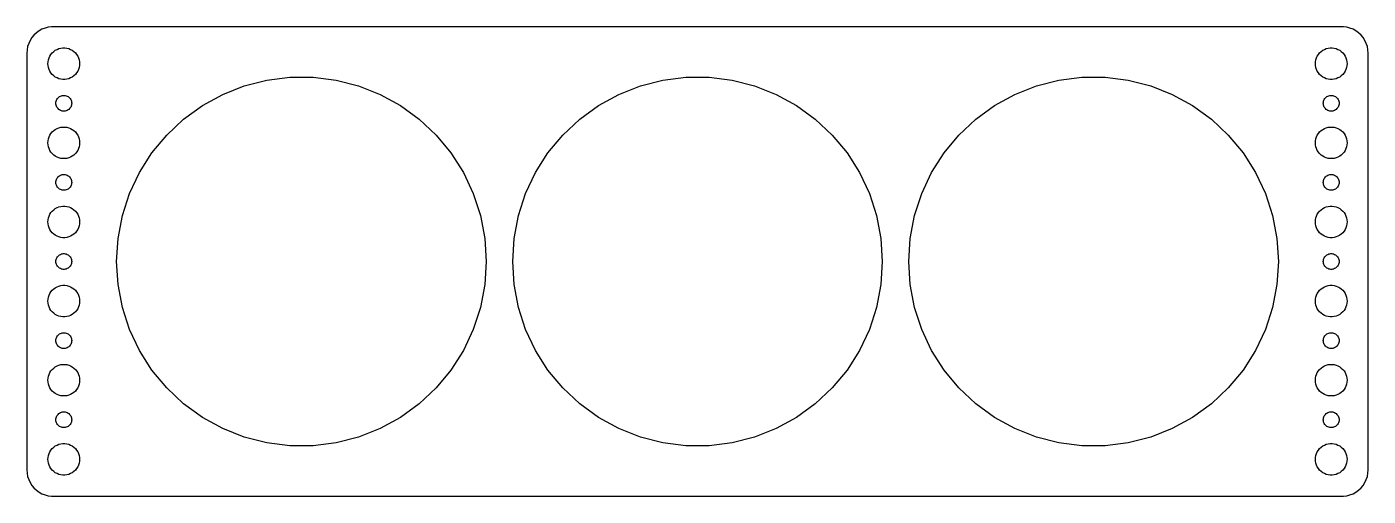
# Model space of a CAD drawing. Header units: metres. Extents: x -127 to 127, y 55 to 143.
import ezdxf

# ---------------------------------------------------------------- set-up
doc = ezdxf.new("R2010")
doc.units = ezdxf.units.M

msp = doc.modelspace()

# ---------------------------------------------------------------- linework, layer by layer
for p, q in [((-125.187, 142.353), (-125.645, 141.923)), ((-124.679, 142.722), (-125.187, 142.353)), ((-124.129, 143.024), (-124.679, 142.722)), ((-123.545, 143.255), (-124.129, 143.024)), ((-122.937, 143.411), (-123.545, 143.255)), ((-122.314, 143.49), (-122.937, 143.411)), ((122.314, 143.49), (-122.314, 143.49)), ((122.937, 143.411), (122.314, 143.49)), ((123.545, 143.255), (122.937, 143.411)), ((124.129, 143.024), (123.545, 143.255)), ((124.679, 142.722), (124.129, 143.024)), ((125.187, 142.353), (124.679, 142.722)), ((125.645, 141.923), (125.187, 142.353)), ((-126.843, 139.743), (-126.961, 139.127)), ((-126.649, 140.341), (-126.843, 139.743)), ((-126.382, 140.909), (-126.649, 140.341)), ((-126.045, 141.439), (-126.382, 140.909)), ((-125.645, 141.923), (-126.045, 141.439)), ((126.045, 141.439), (125.645, 141.923)), ((126.382, 140.909), (126.045, 141.439)), ((126.649, 140.341), (126.382, 140.909)), ((126.843, 139.743), (126.649, 140.341)), ((126.961, 139.127), (126.843, 139.743)), ((-126.961, 139.127), (-127, 138.5)), ((-127, 138.5), (-127, 59.5)), ((-122.976, 136.876), (-122.906, 137.246)), ((-122.906, 137.246), (-122.789, 137.604)), ((-122.789, 137.604), (-122.629, 137.945)), ((-122.629, 137.945), (-122.427, 138.263)), ((-122.427, 138.263), (-122.187, 138.554)), ((-122.187, 138.554), (-121.912, 138.812)), ((-121.912, 138.812), (-121.607, 139.033)), ((-121.607, 139.033), (-121.277, 139.214)), ((-121.277, 139.214), (-120.927, 139.353)), ((-120.927, 139.353), (-120.562, 139.447)), ((-120.562, 139.447), (-120.188, 139.494)), ((-120.188, 139.494), (-119.812, 139.494)), ((-119.812, 139.494), (-119.438, 139.447)), ((-119.438, 139.447), (-119.073, 139.353)), ((-119.073, 139.353), (-118.723, 139.214)), ((-118.723, 139.214), (-118.393, 139.033)), ((-118.393, 139.033), (-118.088, 138.812)), ((-118.088, 138.812), (-117.813, 138.554)), ((-117.813, 138.554), (-117.573, 138.263)), ((-117.573, 138.263), (-117.371, 137.945)), ((-117.371, 137.945), (-117.211, 137.604)), ((-117.211, 137.604), (-117.094, 137.246)), ((-117.094, 137.246), (-117.024, 136.876)), ((117.024, 136.876), (117.094, 137.246)), ((117.094, 137.246), (117.211, 137.604)), ((117.211, 137.604), (117.371, 137.945)), ((117.371, 137.945), (117.573, 138.263)), ((117.573, 138.263), (117.813, 138.554)), ((117.813, 138.554), (118.088, 138.812)), ((118.088, 138.812), (118.393, 139.033)), ((118.393, 139.033), (118.723, 139.214)), ((118.723, 139.214), (119.073, 139.353)), ((119.073, 139.353), (119.438, 139.447)), ((119.438, 139.447), (119.812, 139.494)), ((119.812, 139.494), (120.188, 139.494)), ((120.188, 139.494), (120.562, 139.447)), ((120.562, 139.447), (120.927, 139.353)), ((120.927, 139.353), (121.277, 139.214)), ((121.277, 139.214), (121.607, 139.033)), ((121.607, 139.033), (121.912, 138.812)), ((121.912, 138.812), (122.187, 138.554)), ((122.187, 138.554), (122.427, 138.263)), ((122.427, 138.263), (122.629, 137.945)), ((122.629, 137.945), (122.789, 137.604)), ((122.789, 137.604), (122.906, 137.246)), ((122.906, 137.246), (122.976, 136.876)), ((127, 138.5), (126.961, 139.127)), ((127, 59.5), (127, 138.5)), ((-123, 136.5), (-122.976, 136.876)), ((-122.976, 136.124), (-123, 136.5)), ((-122.906, 135.754), (-122.976, 136.124)), ((-122.789, 135.396), (-122.906, 135.754)), ((-122.629, 135.055), (-122.789, 135.396)), ((-122.427, 134.737), (-122.629, 135.055)), ((-122.187, 134.446), (-122.427, 134.737)), ((-117.573, 134.737), (-117.813, 134.446)), ((-117.371, 135.055), (-117.573, 134.737)), ((-117.211, 135.396), (-117.371, 135.055)), ((-117.094, 135.754), (-117.211, 135.396)), ((-117.024, 136.124), (-117.094, 135.754)), ((-117.024, 136.876), (-117, 136.5)), ((-117, 136.5), (-117.024, 136.124)), ((117, 136.5), (117.024, 136.876)), ((117.024, 136.124), (117, 136.5)), ((117.094, 135.754), (117.024, 136.124)), ((117.211, 135.396), (117.094, 135.754)), ((117.371, 135.055), (117.211, 135.396)), ((117.573, 134.737), (117.371, 135.055)), ((117.813, 134.446), (117.573, 134.737)), ((122.427, 134.737), (122.187, 134.446)), ((122.629, 135.055), (122.427, 134.737)), ((122.789, 135.396), (122.629, 135.055)), ((122.906, 135.754), (122.789, 135.396)), ((122.976, 136.124), (122.906, 135.754)), ((122.976, 136.876), (123, 136.5)), ((123, 136.5), (122.976, 136.124)), ((-121.912, 134.188), (-122.187, 134.446)), ((-121.607, 133.967), (-121.912, 134.188)), ((-121.277, 133.786), (-121.607, 133.967)), ((-120.927, 133.647), (-121.277, 133.786)), ((-120.562, 133.553), (-120.927, 133.647)), ((-120.188, 133.506), (-120.562, 133.553)), ((-119.812, 133.506), (-120.188, 133.506)), ((-119.438, 133.553), (-119.812, 133.506)), ((-119.073, 133.647), (-119.438, 133.553)), ((-118.723, 133.786), (-119.073, 133.647)), ((-118.393, 133.967), (-118.723, 133.786)), ((-118.088, 134.188), (-118.393, 133.967)), ((-117.813, 134.446), (-118.088, 134.188)), ((-89.9023, 130.669), (-85.8156, 132.287)), ((-85.8156, 132.287), (-81.5583, 133.38)), ((-81.5583, 133.38), (-77.1977, 133.931)), ((-77.1977, 133.931), (-72.8023, 133.931)), ((-72.8023, 133.931), (-68.4417, 133.38)), ((-68.4417, 133.38), (-64.1844, 132.287)), ((-64.1844, 132.287), (-60.0977, 130.669)), ((-14.9023, 130.669), (-10.8156, 132.287)), ((-10.8156, 132.287), (-6.5583, 133.38)), ((-6.5583, 133.38), (-2.1977, 133.931)), ((-2.1977, 133.931), (2.1977, 133.931)), ((2.1977, 133.931), (6.5583, 133.38)), ((6.5583, 133.38), (10.8156, 132.287)), ((10.8156, 132.287), (14.9023, 130.669)), ((60.0977, 130.669), (64.1844, 132.287)), ((64.1844, 132.287), (68.4417, 133.38)), ((68.4417, 133.38), (72.8023, 133.931)), ((72.8023, 133.931), (77.1977, 133.931)), ((77.1977, 133.931), (81.5583, 133.38)), ((81.5583, 133.38), (85.8156, 132.287)), ((85.8156, 132.287), (89.9023, 130.669)), ((118.088, 134.188), (117.813, 134.446)), ((118.393, 133.967), (118.088, 134.188)), ((118.723, 133.786), (118.393, 133.967)), ((119.073, 133.647), (118.723, 133.786)), ((119.438, 133.553), (119.073, 133.647)), ((119.812, 133.506), (119.438, 133.553)), ((120.188, 133.506), (119.812, 133.506)), ((120.562, 133.553), (120.188, 133.506)), ((120.927, 133.647), (120.562, 133.553)), ((121.277, 133.786), (120.927, 133.647)), ((121.607, 133.967), (121.277, 133.786)), ((121.912, 134.188), (121.607, 133.967)), ((122.187, 134.446), (121.912, 134.188)), ((-121.453, 129.373), (-121.395, 129.552)), ((-121.395, 129.552), (-121.314, 129.723)), ((-121.314, 129.723), (-121.214, 129.882)), ((-121.214, 129.882), (-121.093, 130.027)), ((-121.093, 130.027), (-120.956, 130.156)), ((-120.956, 130.156), (-120.804, 130.266)), ((-120.804, 130.266), (-120.639, 130.357)), ((-120.639, 130.357), (-120.464, 130.427)), ((-120.464, 130.427), (-120.281, 130.473)), ((-120.281, 130.473), (-120.094, 130.497)), ((-120.094, 130.497), (-119.906, 130.497)), ((-119.906, 130.497), (-119.719, 130.473)), ((-119.719, 130.473), (-119.536, 130.427)), ((-119.536, 130.427), (-119.361, 130.357)), ((-119.361, 130.357), (-119.196, 130.266)), ((-119.196, 130.266), (-119.044, 130.156)), ((-119.044, 130.156), (-118.907, 130.027)), ((-118.907, 130.027), (-118.786, 129.882)), ((-118.786, 129.882), (-118.686, 129.723)), ((-118.686, 129.723), (-118.605, 129.552)), ((-118.605, 129.552), (-118.547, 129.373)), ((-93.7539, 128.551), (-89.9023, 130.669)), ((-60.0977, 130.669), (-56.2461, 128.551)), ((-18.7539, 128.551), (-14.9023, 130.669)), ((14.9023, 130.669), (18.7539, 128.551)), ((56.2461, 128.551), (60.0977, 130.669)), ((89.9023, 130.669), (93.7539, 128.551)), ((118.547, 129.373), (118.605, 129.552)), ((118.605, 129.552), (118.686, 129.723)), ((118.686, 129.723), (118.786, 129.882)), ((118.786, 129.882), (118.907, 130.027)), ((118.907, 130.027), (119.044, 130.156)), ((119.044, 130.156), (119.196, 130.266)), ((119.196, 130.266), (119.361, 130.357)), ((119.361, 130.357), (119.536, 130.427)), ((119.536, 130.427), (119.719, 130.473)), ((119.719, 130.473), (119.906, 130.497)), ((119.906, 130.497), (120.094, 130.497)), ((120.094, 130.497), (120.281, 130.473)), ((120.281, 130.473), (120.464, 130.427)), ((120.464, 130.427), (120.639, 130.357)), ((120.639, 130.357), (120.804, 130.266)), ((120.804, 130.266), (120.956, 130.156)), ((120.956, 130.156), (121.093, 130.027)), ((121.093, 130.027), (121.214, 129.882)), ((121.214, 129.882), (121.314, 129.723)), ((121.314, 129.723), (121.395, 129.552)), ((121.395, 129.552), (121.453, 129.373)), ((-121.5, 129), (-121.488, 129.188)), ((-121.488, 128.812), (-121.5, 129)), ((-121.488, 129.188), (-121.453, 129.373)), ((-121.453, 128.627), (-121.488, 128.812)), ((-121.395, 128.448), (-121.453, 128.627)), ((-121.314, 128.277), (-121.395, 128.448)), ((-121.214, 128.118), (-121.314, 128.277)), ((-121.093, 127.973), (-121.214, 128.118)), ((-120.956, 127.844), (-121.093, 127.973)), ((-120.804, 127.734), (-120.956, 127.844)), ((-120.639, 127.643), (-120.804, 127.734)), ((-120.464, 127.573), (-120.639, 127.643)), ((-120.281, 127.527), (-120.464, 127.573)), ((-120.094, 127.503), (-120.281, 127.527)), ((-119.906, 127.503), (-120.094, 127.503)), ((-119.719, 127.527), (-119.906, 127.503)), ((-119.536, 127.573), (-119.719, 127.527)), ((-119.361, 127.643), (-119.536, 127.573)), ((-119.196, 127.734), (-119.361, 127.643)), ((-119.044, 127.844), (-119.196, 127.734)), ((-118.907, 127.973), (-119.044, 127.844)), ((-118.786, 128.118), (-118.907, 127.973)), ((-118.686, 128.277), (-118.786, 128.118)), ((-118.605, 128.448), (-118.686, 128.277)), ((-118.547, 128.627), (-118.605, 128.448)), ((-118.547, 129.373), (-118.512, 129.188)), ((-118.512, 128.812), (-118.547, 128.627)), ((-118.512, 129.188), (-118.5, 129)), ((-118.5, 129), (-118.512, 128.812)), ((-97.3098, 125.968), (-93.7539, 128.551)), ((-56.2461, 128.551), (-52.6902, 125.968)), ((-22.3098, 125.968), (-18.7539, 128.551)), ((18.7539, 128.551), (22.3098, 125.968)), ((52.6902, 125.968), (56.2461, 128.551)), ((93.7539, 128.551), (97.3098, 125.968)), ((118.5, 129), (118.512, 129.188)), ((118.512, 128.812), (118.5, 129)), ((118.512, 129.188), (118.547, 129.373)), ((118.547, 128.627), (118.512, 128.812)), ((118.605, 128.448), (118.547, 128.627)), ((118.686, 128.277), (118.605, 128.448)), ((118.786, 128.118), (118.686, 128.277)), ((118.907, 127.973), (118.786, 128.118)), ((119.044, 127.844), (118.907, 127.973)), ((119.196, 127.734), (119.044, 127.844)), ((119.361, 127.643), (119.196, 127.734)), ((119.536, 127.573), (119.361, 127.643)), ((119.719, 127.527), (119.536, 127.573)), ((119.906, 127.503), (119.719, 127.527)), ((120.094, 127.503), (119.906, 127.503)), ((120.281, 127.527), (120.094, 127.503)), ((120.464, 127.573), (120.281, 127.527)), ((120.639, 127.643), (120.464, 127.573)), ((120.804, 127.734), (120.639, 127.643)), ((120.956, 127.844), (120.804, 127.734)), ((121.093, 127.973), (120.956, 127.844)), ((121.214, 128.118), (121.093, 127.973)), ((121.314, 128.277), (121.214, 128.118)), ((121.395, 128.448), (121.314, 128.277)), ((121.453, 128.627), (121.395, 128.448)), ((121.453, 129.373), (121.488, 129.188)), ((121.488, 128.812), (121.453, 128.627)), ((121.488, 129.188), (121.5, 129)), ((121.5, 129), (121.488, 128.812)), ((-120.562, 124.447), (-120.188, 124.494)), ((-120.188, 124.494), (-119.812, 124.494)), ((-119.812, 124.494), (-119.438, 124.447)), ((-100.514, 122.959), (-97.3098, 125.968)), ((-52.6902, 125.968), (-49.4861, 122.959)), ((-25.5139, 122.959), (-22.3098, 125.968)), ((22.3098, 125.968), (25.5139, 122.959)), ((49.4861, 122.959), (52.6902, 125.968)), ((97.3098, 125.968), (100.514, 122.959)), ((119.438, 124.447), (119.812, 124.494)), ((119.812, 124.494), (120.188, 124.494)), ((120.188, 124.494), (120.562, 124.447)), ((-122.976, 121.876), (-122.906, 122.246)), ((-122.906, 122.246), (-122.789, 122.604)), ((-122.789, 122.604), (-122.629, 122.945)), ((-122.629, 122.945), (-122.427, 123.263)), ((-122.427, 123.263), (-122.187, 123.554)), ((-122.187, 123.554), (-121.912, 123.812)), ((-121.912, 123.812), (-121.607, 124.033)), ((-121.607, 124.033), (-121.277, 124.214)), ((-121.277, 124.214), (-120.927, 124.353)), ((-120.927, 124.353), (-120.562, 124.447)), ((-119.438, 124.447), (-119.073, 124.353)), ((-119.073, 124.353), (-118.723, 124.214)), ((-118.723, 124.214), (-118.393, 124.033)), ((-118.393, 124.033), (-118.088, 123.812)), ((-118.088, 123.812), (-117.813, 123.554)), ((-117.813, 123.554), (-117.573, 123.263)), ((-117.573, 123.263), (-117.371, 122.945)), ((-117.371, 122.945), (-117.211, 122.604)), ((-117.211, 122.604), (-117.094, 122.246)), ((-117.094, 122.246), (-117.024, 121.876)), ((-103.316, 119.572), (-100.514, 122.959)), ((-49.4861, 122.959), (-46.6844, 119.572)), ((-28.3156, 119.572), (-25.5139, 122.959)), ((25.5139, 122.959), (28.3156, 119.572)), ((46.6844, 119.572), (49.4861, 122.959)), ((100.514, 122.959), (103.316, 119.572)), ((117.024, 121.876), (117.094, 122.246)), ((117.094, 122.246), (117.211, 122.604)), ((117.211, 122.604), (117.371, 122.945)), ((117.371, 122.945), (117.573, 123.263)), ((117.573, 123.263), (117.813, 123.554)), ((117.813, 123.554), (118.088, 123.812)), ((118.088, 123.812), (118.393, 124.033)), ((118.393, 124.033), (118.723, 124.214)), ((118.723, 124.214), (119.073, 124.353)), ((119.073, 124.353), (119.438, 124.447)), ((120.562, 124.447), (120.927, 124.353)), ((120.927, 124.353), (121.277, 124.214)), ((121.277, 124.214), (121.607, 124.033)), ((121.607, 124.033), (121.912, 123.812)), ((121.912, 123.812), (122.187, 123.554)), ((122.187, 123.554), (122.427, 123.263)), ((122.427, 123.263), (122.629, 122.945)), ((122.629, 122.945), (122.789, 122.604)), ((122.789, 122.604), (122.906, 122.246)), ((122.906, 122.246), (122.976, 121.876)), ((-123, 121.5), (-122.976, 121.876)), ((-122.976, 121.124), (-123, 121.5)), ((-122.906, 120.754), (-122.976, 121.124)), ((-122.789, 120.396), (-122.906, 120.754)), ((-122.629, 120.055), (-122.789, 120.396)), ((-122.427, 119.737), (-122.629, 120.055)), ((-122.187, 119.446), (-122.427, 119.737)), ((-121.912, 119.188), (-122.187, 119.446)), ((-117.813, 119.446), (-118.088, 119.188)), ((-117.573, 119.737), (-117.813, 119.446)), ((-117.371, 120.055), (-117.573, 119.737)), ((-117.211, 120.396), (-117.371, 120.055)), ((-117.094, 120.754), (-117.211, 120.396)), ((-117.024, 121.124), (-117.094, 120.754)), ((-117.024, 121.876), (-117, 121.5)), ((-117, 121.5), (-117.024, 121.124)), ((-105.671, 115.861), (-103.316, 119.572)), ((-46.6844, 119.572), (-44.3293, 115.861)), ((-30.6707, 115.861), (-28.3156, 119.572)), ((28.3156, 119.572), (30.6707, 115.861)), ((44.3293, 115.861), (46.6844, 119.572)), ((103.316, 119.572), (105.671, 115.861)), ((117, 121.5), (117.024, 121.876)), ((117.024, 121.124), (117, 121.5)), ((117.094, 120.754), (117.024, 121.124)), ((117.211, 120.396), (117.094, 120.754)), ((117.371, 120.055), (117.211, 120.396)), ((117.573, 119.737), (117.371, 120.055)), ((117.813, 119.446), (117.573, 119.737)), ((118.088, 119.188), (117.813, 119.446)), ((122.187, 119.446), (121.912, 119.188)), ((122.427, 119.737), (122.187, 119.446)), ((122.629, 120.055), (122.427, 119.737)), ((122.789, 120.396), (122.629, 120.055)), ((122.906, 120.754), (122.789, 120.396)), ((122.976, 121.124), (122.906, 120.754)), ((122.976, 121.876), (123, 121.5)), ((123, 121.5), (122.976, 121.124)), ((-121.607, 118.967), (-121.912, 119.188)), ((-121.277, 118.786), (-121.607, 118.967)), ((-120.927, 118.647), (-121.277, 118.786)), ((-120.562, 118.553), (-120.927, 118.647)), ((-120.188, 118.506), (-120.562, 118.553)), ((-119.812, 118.506), (-120.188, 118.506)), ((-119.438, 118.553), (-119.812, 118.506)), ((-119.073, 118.647), (-119.438, 118.553)), ((-118.723, 118.786), (-119.073, 118.647)), ((-118.393, 118.967), (-118.723, 118.786)), ((-118.088, 119.188), (-118.393, 118.967)), ((118.393, 118.967), (118.088, 119.188)), ((118.723, 118.786), (118.393, 118.967)), ((119.073, 118.647), (118.723, 118.786)), ((119.438, 118.553), (119.073, 118.647)), ((119.812, 118.506), (119.438, 118.553)), ((120.188, 118.506), (119.812, 118.506)), ((120.562, 118.553), (120.188, 118.506)), ((120.927, 118.647), (120.562, 118.553)), ((121.277, 118.786), (120.927, 118.647)), ((121.607, 118.967), (121.277, 118.786)), ((121.912, 119.188), (121.607, 118.967)), ((-121.488, 114.188), (-121.453, 114.373)), ((-121.453, 114.373), (-121.395, 114.552)), ((-121.395, 114.552), (-121.314, 114.723)), ((-121.314, 114.723), (-121.214, 114.882)), ((-121.214, 114.882), (-121.093, 115.027)), ((-121.093, 115.027), (-120.956, 115.156)), ((-120.956, 115.156), (-120.804, 115.266)), ((-120.804, 115.266), (-120.639, 115.357)), ((-120.639, 115.357), (-120.464, 115.427)), ((-120.464, 115.427), (-120.281, 115.473)), ((-120.281, 115.473), (-120.094, 115.497)), ((-120.094, 115.497), (-119.906, 115.497)), ((-119.906, 115.497), (-119.719, 115.473)), ((-119.719, 115.473), (-119.536, 115.427)), ((-119.536, 115.427), (-119.361, 115.357)), ((-119.361, 115.357), (-119.196, 115.266)), ((-119.196, 115.266), (-119.044, 115.156)), ((-119.044, 115.156), (-118.907, 115.027)), ((-118.907, 115.027), (-118.786, 114.882)), ((-118.786, 114.882), (-118.686, 114.723)), ((-118.686, 114.723), (-118.605, 114.552)), ((-118.605, 114.552), (-118.547, 114.373)), ((-118.547, 114.373), (-118.512, 114.188)), ((-107.542, 111.884), (-105.671, 115.861)), ((-44.3293, 115.861), (-42.4578, 111.884)), ((-32.5422, 111.884), (-30.6707, 115.861)), ((30.6707, 115.861), (32.5422, 111.884)), ((42.4578, 111.884), (44.3293, 115.861)), ((105.671, 115.861), (107.542, 111.884)), ((118.512, 114.188), (118.547, 114.373)), ((118.547, 114.373), (118.605, 114.552)), ((118.605, 114.552), (118.686, 114.723)), ((118.686, 114.723), (118.786, 114.882)), ((118.786, 114.882), (118.907, 115.027)), ((118.907, 115.027), (119.044, 115.156)), ((119.044, 115.156), (119.196, 115.266)), ((119.196, 115.266), (119.361, 115.357)), ((119.361, 115.357), (119.536, 115.427)), ((119.536, 115.427), (119.719, 115.473)), ((119.719, 115.473), (119.906, 115.497)), ((119.906, 115.497), (120.094, 115.497)), ((120.094, 115.497), (120.281, 115.473)), ((120.281, 115.473), (120.464, 115.427)), ((120.464, 115.427), (120.639, 115.357)), ((120.639, 115.357), (120.804, 115.266)), ((120.804, 115.266), (120.956, 115.156)), ((120.956, 115.156), (121.093, 115.027)), ((121.093, 115.027), (121.214, 114.882)), ((121.214, 114.882), (121.314, 114.723)), ((121.314, 114.723), (121.395, 114.552)), ((121.395, 114.552), (121.453, 114.373)), ((121.453, 114.373), (121.488, 114.188)), ((-121.5, 114), (-121.488, 114.188)), ((-121.488, 113.812), (-121.5, 114)), ((-121.453, 113.627), (-121.488, 113.812)), ((-121.395, 113.448), (-121.453, 113.627)), ((-121.314, 113.277), (-121.395, 113.448)), ((-121.214, 113.118), (-121.314, 113.277)), ((-121.093, 112.973), (-121.214, 113.118)), ((-120.956, 112.844), (-121.093, 112.973)), ((-120.804, 112.734), (-120.956, 112.844)), ((-120.639, 112.643), (-120.804, 112.734)), ((-120.464, 112.573), (-120.639, 112.643)), ((-120.281, 112.527), (-120.464, 112.573)), ((-120.094, 112.503), (-120.281, 112.527)), ((-119.906, 112.503), (-120.094, 112.503)), ((-119.719, 112.527), (-119.906, 112.503)), ((-119.536, 112.573), (-119.719, 112.527)), ((-119.361, 112.643), (-119.536, 112.573)), ((-119.196, 112.734), (-119.361, 112.643)), ((-119.044, 112.844), (-119.196, 112.734)), ((-118.907, 112.973), (-119.044, 112.844)), ((-118.786, 113.118), (-118.907, 112.973)), ((-118.686, 113.277), (-118.786, 113.118)), ((-118.605, 113.448), (-118.686, 113.277)), ((-118.547, 113.627), (-118.605, 113.448)), ((-118.512, 113.812), (-118.547, 113.627)), ((-118.512, 114.188), (-118.5, 114)), ((-118.5, 114), (-118.512, 113.812)), ((-108.9, 107.704), (-107.542, 111.884)), ((-42.4578, 111.884), (-41.0996, 107.704)), ((-33.9004, 107.704), (-32.5422, 111.884)), ((32.5422, 111.884), (33.9004, 107.704)), ((41.0996, 107.704), (42.4578, 111.884)), ((107.542, 111.884), (108.9, 107.704)), ((118.5, 114), (118.512, 114.188)), ((118.512, 113.812), (118.5, 114)), ((118.547, 113.627), (118.512, 113.812)), ((118.605, 113.448), (118.547, 113.627)), ((118.686, 113.277), (118.605, 113.448)), ((118.786, 113.118), (118.686, 113.277)), ((118.907, 112.973), (118.786, 113.118)), ((119.044, 112.844), (118.907, 112.973)), ((119.196, 112.734), (119.044, 112.844)), ((119.361, 112.643), (119.196, 112.734)), ((119.536, 112.573), (119.361, 112.643)), ((119.719, 112.527), (119.536, 112.573)), ((119.906, 112.503), (119.719, 112.527)), ((120.094, 112.503), (119.906, 112.503)), ((120.281, 112.527), (120.094, 112.503)), ((120.464, 112.573), (120.281, 112.527)), ((120.639, 112.643), (120.464, 112.573)), ((120.804, 112.734), (120.639, 112.643)), ((120.956, 112.844), (120.804, 112.734)), ((121.093, 112.973), (120.956, 112.844)), ((121.214, 113.118), (121.093, 112.973)), ((121.314, 113.277), (121.214, 113.118)), ((121.395, 113.448), (121.314, 113.277)), ((121.453, 113.627), (121.395, 113.448)), ((121.488, 113.812), (121.453, 113.627)), ((121.488, 114.188), (121.5, 114)), ((121.5, 114), (121.488, 113.812)), ((-121.277, 109.214), (-120.927, 109.353)), ((-120.927, 109.353), (-120.562, 109.447)), ((-120.562, 109.447), (-120.188, 109.494)), ((-120.188, 109.494), (-119.812, 109.494)), ((-119.812, 109.494), (-119.438, 109.447)), ((-119.438, 109.447), (-119.073, 109.353)), ((-119.073, 109.353), (-118.723, 109.214)), ((118.723, 109.214), (119.073, 109.353)), ((119.073, 109.353), (119.438, 109.447)), ((119.438, 109.447), (119.812, 109.494)), ((119.812, 109.494), (120.188, 109.494)), ((120.188, 109.494), (120.562, 109.447)), ((120.562, 109.447), (120.927, 109.353)), ((120.927, 109.353), (121.277, 109.214)), ((-123, 106.5), (-122.976, 106.876)), ((-122.976, 106.876), (-122.906, 107.246)), ((-122.906, 107.246), (-122.789, 107.604)), ((-122.789, 107.604), (-122.629, 107.945)), ((-122.629, 107.945), (-122.427, 108.263)), ((-122.427, 108.263), (-122.187, 108.554)), ((-122.187, 108.554), (-121.912, 108.812)), ((-121.912, 108.812), (-121.607, 109.033)), ((-121.607, 109.033), (-121.277, 109.214)), ((-118.723, 109.214), (-118.393, 109.033)), ((-118.393, 109.033), (-118.088, 108.812)), ((-118.088, 108.812), (-117.813, 108.554)), ((-117.813, 108.554), (-117.573, 108.263)), ((-117.573, 108.263), (-117.371, 107.945)), ((-117.371, 107.945), (-117.211, 107.604)), ((-117.211, 107.604), (-117.094, 107.246)), ((-117.094, 107.246), (-117.024, 106.876)), ((-117.024, 106.876), (-117, 106.5)), ((-109.724, 103.387), (-108.9, 107.704)), ((-41.0996, 107.704), (-40.276, 103.387)), ((-34.724, 103.387), (-33.9004, 107.704)), ((33.9004, 107.704), (34.724, 103.387)), ((40.276, 103.387), (41.0996, 107.704)), ((108.9, 107.704), (109.724, 103.387)), ((117, 106.5), (117.024, 106.876)), ((117.024, 106.876), (117.094, 107.246)), ((117.094, 107.246), (117.211, 107.604)), ((117.211, 107.604), (117.371, 107.945)), ((117.371, 107.945), (117.573, 108.263)), ((117.573, 108.263), (117.813, 108.554)), ((117.813, 108.554), (118.088, 108.812)), ((118.088, 108.812), (118.393, 109.033)), ((118.393, 109.033), (118.723, 109.214)), ((121.277, 109.214), (121.607, 109.033)), ((121.607, 109.033), (121.912, 108.812)), ((121.912, 108.812), (122.187, 108.554)), ((122.187, 108.554), (122.427, 108.263)), ((122.427, 108.263), (122.629, 107.945)), ((122.629, 107.945), (122.789, 107.604)), ((122.789, 107.604), (122.906, 107.246)), ((122.906, 107.246), (122.976, 106.876)), ((122.976, 106.876), (123, 106.5)), ((-122.976, 106.124), (-123, 106.5)), ((-122.906, 105.754), (-122.976, 106.124)), ((-122.789, 105.396), (-122.906, 105.754)), ((-122.629, 105.055), (-122.789, 105.396)), ((-122.427, 104.737), (-122.629, 105.055)), ((-122.187, 104.446), (-122.427, 104.737)), ((-121.912, 104.188), (-122.187, 104.446)), ((-121.607, 103.967), (-121.912, 104.188)), ((-118.088, 104.188), (-118.393, 103.967)), ((-117.813, 104.446), (-118.088, 104.188)), ((-117.573, 104.737), (-117.813, 104.446)), ((-117.371, 105.055), (-117.573, 104.737)), ((-117.211, 105.396), (-117.371, 105.055)), ((-117.094, 105.754), (-117.211, 105.396)), ((-117.024, 106.124), (-117.094, 105.754)), ((-117, 106.5), (-117.024, 106.124)), ((117.024, 106.124), (117, 106.5)), ((117.094, 105.754), (117.024, 106.124)), ((117.211, 105.396), (117.094, 105.754)), ((117.371, 105.055), (117.211, 105.396)), ((117.573, 104.737), (117.371, 105.055)), ((117.813, 104.446), (117.573, 104.737)), ((118.088, 104.188), (117.813, 104.446)), ((118.393, 103.967), (118.088, 104.188)), ((121.912, 104.188), (121.607, 103.967)), ((122.187, 104.446), (121.912, 104.188)), ((122.427, 104.737), (122.187, 104.446)), ((122.629, 105.055), (122.427, 104.737)), ((122.789, 105.396), (122.629, 105.055)), ((122.906, 105.754), (122.789, 105.396)), ((122.976, 106.124), (122.906, 105.754)), ((123, 106.5), (122.976, 106.124)), ((-121.277, 103.786), (-121.607, 103.967)), ((-120.927, 103.647), (-121.277, 103.786)), ((-120.562, 103.553), (-120.927, 103.647)), ((-120.188, 103.506), (-120.562, 103.553)), ((-119.812, 103.506), (-120.188, 103.506)), ((-119.438, 103.553), (-119.812, 103.506)), ((-119.073, 103.647), (-119.438, 103.553)), ((-118.723, 103.786), (-119.073, 103.647)), ((-118.393, 103.967), (-118.723, 103.786)), ((-110, 99), (-109.724, 103.387)), ((-40.276, 103.387), (-40, 99)), ((-35, 99), (-34.724, 103.387)), ((34.724, 103.387), (35, 99)), ((40, 99), (40.276, 103.387)), ((109.724, 103.387), (110, 99)), ((118.723, 103.786), (118.393, 103.967)), ((119.073, 103.647), (118.723, 103.786)), ((119.438, 103.553), (119.073, 103.647)), ((119.812, 103.506), (119.438, 103.553)), ((120.188, 103.506), (119.812, 103.506)), ((120.562, 103.553), (120.188, 103.506)), ((120.927, 103.647), (120.562, 103.553)), ((121.277, 103.786), (120.927, 103.647)), ((121.607, 103.967), (121.277, 103.786)), ((-121.5, 99), (-121.488, 99.188)), ((-121.488, 99.188), (-121.453, 99.373)), ((-121.453, 99.373), (-121.395, 99.5522)), ((-121.395, 99.5522), (-121.314, 99.7226)), ((-121.314, 99.7226), (-121.214, 99.8817)), ((-121.214, 99.8817), (-121.093, 100.027)), ((-121.093, 100.027), (-120.956, 100.156)), ((-120.956, 100.156), (-120.804, 100.266)), ((-120.804, 100.266), (-120.639, 100.357)), ((-120.639, 100.357), (-120.464, 100.427)), ((-120.464, 100.427), (-120.281, 100.473)), ((-120.281, 100.473), (-120.094, 100.497)), ((-120.094, 100.497), (-119.906, 100.497)), ((-119.906, 100.497), (-119.719, 100.473)), ((-119.719, 100.473), (-119.536, 100.427)), ((-119.536, 100.427), (-119.361, 100.357)), ((-119.361, 100.357), (-119.196, 100.266)), ((-119.196, 100.266), (-119.044, 100.156)), ((-119.044, 100.156), (-118.907, 100.027)), ((-118.907, 100.027), (-118.786, 99.8817)), ((-118.786, 99.8817), (-118.686, 99.7226)), ((-118.686, 99.7226), (-118.605, 99.5522)), ((-118.605, 99.5522), (-118.547, 99.373)), ((-118.547, 99.373), (-118.512, 99.188)), ((-118.512, 99.188), (-118.5, 99)), ((118.5, 99), (118.512, 99.188)), ((118.512, 99.188), (118.547, 99.373)), ((118.547, 99.373), (118.605, 99.5522)), ((118.605, 99.5522), (118.686, 99.7226)), ((118.686, 99.7226), (118.786, 99.8817)), ((118.786, 99.8817), (118.907, 100.027)), ((118.907, 100.027), (119.044, 100.156)), ((119.044, 100.156), (119.196, 100.266)), ((119.196, 100.266), (119.361, 100.357)), ((119.361, 100.357), (119.536, 100.427)), ((119.536, 100.427), (119.719, 100.473)), ((119.719, 100.473), (119.906, 100.497)), ((119.906, 100.497), (120.094, 100.497)), ((120.094, 100.497), (120.281, 100.473)), ((120.281, 100.473), (120.464, 100.427)), ((120.464, 100.427), (120.639, 100.357)), ((120.639, 100.357), (120.804, 100.266)), ((120.804, 100.266), (120.956, 100.156)), ((120.956, 100.156), (121.093, 100.027)), ((121.093, 100.027), (121.214, 99.8817)), ((121.214, 99.8817), (121.314, 99.7226)), ((121.314, 99.7226), (121.395, 99.5522)), ((121.395, 99.5522), (121.453, 99.373)), ((121.453, 99.373), (121.488, 99.188)), ((121.488, 99.188), (121.5, 99)), ((-121.488, 98.812), (-121.5, 99)), ((-121.453, 98.627), (-121.488, 98.812)), ((-121.395, 98.4478), (-121.453, 98.627)), ((-121.314, 98.2774), (-121.395, 98.4478)), ((-121.214, 98.1183), (-121.314, 98.2774)), ((-121.093, 97.9732), (-121.214, 98.1183)), ((-120.956, 97.8442), (-121.093, 97.9732)), ((-120.804, 97.7335), (-120.956, 97.8442)), ((-120.639, 97.6428), (-120.804, 97.7335)), ((-120.464, 97.5734), (-120.639, 97.6428)), ((-120.281, 97.5266), (-120.464, 97.5734)), ((-120.094, 97.503), (-120.281, 97.5266)), ((-119.906, 97.503), (-120.094, 97.503)), ((-119.719, 97.5266), (-119.906, 97.503)), ((-119.536, 97.5734), (-119.719, 97.5266)), ((-119.361, 97.6428), (-119.536, 97.5734)), ((-119.196, 97.7335), (-119.361, 97.6428)), ((-119.044, 97.8442), (-119.196, 97.7335)), ((-118.907, 97.9732), (-119.044, 97.8442)), ((-118.786, 98.1183), (-118.907, 97.9732)), ((-118.686, 98.2774), (-118.786, 98.1183)), ((-118.605, 98.4478), (-118.686, 98.2774)), ((-118.547, 98.627), (-118.605, 98.4478)), ((-118.512, 98.812), (-118.547, 98.627)), ((-118.5, 99), (-118.512, 98.812)), ((-109.724, 94.6133), (-110, 99)), ((-40, 99), (-40.276, 94.6133)), ((-34.724, 94.6133), (-35, 99)), ((35, 99), (34.724, 94.6133)), ((40.276, 94.6133), (40, 99)), ((110, 99), (109.724, 94.6133)), ((118.512, 98.812), (118.5, 99)), ((118.547, 98.627), (118.512, 98.812)), ((118.605, 98.4478), (118.547, 98.627)), ((118.686, 98.2774), (118.605, 98.4478)), ((118.786, 98.1183), (118.686, 98.2774)), ((118.907, 97.9732), (118.786, 98.1183)), ((119.044, 97.8442), (118.907, 97.9732)), ((119.196, 97.7335), (119.044, 97.8442)), ((119.361, 97.6428), (119.196, 97.7335)), ((119.536, 97.5734), (119.361, 97.6428)), ((119.719, 97.5266), (119.536, 97.5734)), ((119.906, 97.503), (119.719, 97.5266)), ((120.094, 97.503), (119.906, 97.503)), ((120.281, 97.5266), (120.094, 97.503)), ((120.464, 97.5734), (120.281, 97.5266)), ((120.639, 97.6428), (120.464, 97.5734)), ((120.804, 97.7335), (120.639, 97.6428)), ((120.956, 97.8442), (120.804, 97.7335)), ((121.093, 97.9732), (120.956, 97.8442)), ((121.214, 98.1183), (121.093, 97.9732)), ((121.314, 98.2774), (121.214, 98.1183)), ((121.395, 98.4478), (121.314, 98.2774)), ((121.453, 98.627), (121.395, 98.4478)), ((121.488, 98.812), (121.453, 98.627)), ((121.5, 99), (121.488, 98.812)), ((-121.912, 93.8116), (-121.607, 94.033)), ((-121.607, 94.033), (-121.277, 94.2145)), ((-121.277, 94.2145), (-120.927, 94.3532)), ((-120.927, 94.3532), (-120.562, 94.4469)), ((-120.562, 94.4469), (-120.188, 94.4941)), ((-120.188, 94.4941), (-119.812, 94.4941)), ((-119.812, 94.4941), (-119.438, 94.4469)), ((-119.438, 94.4469), (-119.073, 94.3532)), ((-119.073, 94.3532), (-118.723, 94.2145)), ((-118.723, 94.2145), (-118.393, 94.033)), ((-118.393, 94.033), (-118.088, 93.8116)), ((-108.9, 90.2959), (-109.724, 94.6133)), ((-40.276, 94.6133), (-41.0996, 90.2959)), ((-33.9004, 90.2959), (-34.724, 94.6133)), ((34.724, 94.6133), (33.9004, 90.2959)), ((41.0996, 90.2959), (40.276, 94.6133)), ((109.724, 94.6133), (108.9, 90.2959)), ((118.088, 93.8116), (118.393, 94.033)), ((118.393, 94.033), (118.723, 94.2145)), ((118.723, 94.2145), (119.073, 94.3532)), ((119.073, 94.3532), (119.438, 94.4469)), ((119.438, 94.4469), (119.812, 94.4941)), ((119.812, 94.4941), (120.188, 94.4941)), ((120.188, 94.4941), (120.562, 94.4469)), ((120.562, 94.4469), (120.927, 94.3532)), ((120.927, 94.3532), (121.277, 94.2145)), ((121.277, 94.2145), (121.607, 94.033)), ((121.607, 94.033), (121.912, 93.8116)), ((-123, 91.5), (-122.976, 91.876)), ((-122.976, 91.124), (-123, 91.5)), ((-122.976, 91.876), (-122.906, 92.2461)), ((-122.906, 92.2461), (-122.789, 92.6044)), ((-122.789, 92.6044), (-122.629, 92.9453)), ((-122.629, 92.9453), (-122.427, 93.2634)), ((-122.427, 93.2634), (-122.187, 93.5536)), ((-122.187, 93.5536), (-121.912, 93.8116)), ((-118.088, 93.8116), (-117.813, 93.5536)), ((-117.813, 93.5536), (-117.573, 93.2634)), ((-117.573, 93.2634), (-117.371, 92.9453)), ((-117.371, 92.9453), (-117.211, 92.6044)), ((-117.211, 92.6044), (-117.094, 92.2461)), ((-117.094, 92.2461), (-117.024, 91.876)), ((-117.024, 91.876), (-117, 91.5)), ((-117, 91.5), (-117.024, 91.124)), ((117, 91.5), (117.024, 91.876)), ((117.024, 91.124), (117, 91.5)), ((117.024, 91.876), (117.094, 92.2461)), ((117.094, 92.2461), (117.211, 92.6044)), ((117.211, 92.6044), (117.371, 92.9453)), ((117.371, 92.9453), (117.573, 93.2634)), ((117.573, 93.2634), (117.813, 93.5536)), ((117.813, 93.5536), (118.088, 93.8116)), ((121.912, 93.8116), (122.187, 93.5536)), ((122.187, 93.5536), (122.427, 93.2634)), ((122.427, 93.2634), (122.629, 92.9453)), ((122.629, 92.9453), (122.789, 92.6044)), ((122.789, 92.6044), (122.906, 92.2461)), ((122.906, 92.2461), (122.976, 91.876)), ((122.976, 91.876), (123, 91.5)), ((123, 91.5), (122.976, 91.124)), ((-122.906, 90.7539), (-122.976, 91.124)), ((-122.789, 90.3956), (-122.906, 90.7539)), ((-122.629, 90.0547), (-122.789, 90.3956)), ((-122.427, 89.7366), (-122.629, 90.0547)), ((-122.187, 89.4464), (-122.427, 89.7366)), ((-121.912, 89.1885), (-122.187, 89.4464)), ((-121.607, 88.967), (-121.912, 89.1885)), ((-121.277, 88.7855), (-121.607, 88.967)), ((-118.393, 88.967), (-118.723, 88.7855)), ((-118.088, 89.1885), (-118.393, 88.967)), ((-117.813, 89.4464), (-118.088, 89.1885)), ((-117.573, 89.7366), (-117.813, 89.4464)), ((-117.371, 90.0547), (-117.573, 89.7366)), ((-117.211, 90.3956), (-117.371, 90.0547)), ((-117.094, 90.7539), (-117.211, 90.3956)), ((-117.024, 91.124), (-117.094, 90.7539)), ((-107.542, 86.1156), (-108.9, 90.2959)), ((-41.0996, 90.2959), (-42.4578, 86.1156)), ((-32.5422, 86.1156), (-33.9004, 90.2959)), ((33.9004, 90.2959), (32.5422, 86.1156)), ((42.4578, 86.1156), (41.0996, 90.2959)), ((108.9, 90.2959), (107.542, 86.1156)), ((117.094, 90.7539), (117.024, 91.124)), ((117.211, 90.3956), (117.094, 90.7539)), ((117.371, 90.0547), (117.211, 90.3956)), ((117.573, 89.7366), (117.371, 90.0547)), ((117.813, 89.4464), (117.573, 89.7366)), ((118.088, 89.1885), (117.813, 89.4464)), ((118.393, 88.967), (118.088, 89.1885)), ((118.723, 88.7855), (118.393, 88.967)), ((121.607, 88.967), (121.277, 88.7855)), ((121.912, 89.1885), (121.607, 88.967)), ((122.187, 89.4464), (121.912, 89.1885)), ((122.427, 89.7366), (122.187, 89.4464)), ((122.629, 90.0547), (122.427, 89.7366)), ((122.789, 90.3956), (122.629, 90.0547)), ((122.906, 90.7539), (122.789, 90.3956)), ((122.976, 91.124), (122.906, 90.7539)), ((-120.927, 88.6468), (-121.277, 88.7855)), ((-120.562, 88.5531), (-120.927, 88.6468)), ((-120.188, 88.5059), (-120.562, 88.5531)), ((-119.812, 88.5059), (-120.188, 88.5059)), ((-119.438, 88.5531), (-119.812, 88.5059)), ((-119.073, 88.6468), (-119.438, 88.5531)), ((-118.723, 88.7855), (-119.073, 88.6468)), ((119.073, 88.6468), (118.723, 88.7855)), ((119.438, 88.5531), (119.073, 88.6468)), ((119.812, 88.5059), (119.438, 88.5531)), ((120.188, 88.5059), (119.812, 88.5059)), ((120.562, 88.5531), (120.188, 88.5059)), ((120.927, 88.6468), (120.562, 88.5531)), ((121.277, 88.7855), (120.927, 88.6468)), ((-121.5, 84), (-121.488, 84.188)), ((-121.488, 83.812), (-121.5, 84)), ((-121.488, 84.188), (-121.453, 84.373)), ((-121.453, 84.373), (-121.395, 84.5522)), ((-121.395, 84.5522), (-121.314, 84.7226)), ((-121.314, 84.7226), (-121.214, 84.8817)), ((-121.214, 84.8817), (-121.093, 85.0268)), ((-121.093, 85.0268), (-120.956, 85.1558)), ((-120.956, 85.1558), (-120.804, 85.2665)), ((-120.804, 85.2665), (-120.639, 85.3573)), ((-120.639, 85.3573), (-120.464, 85.4266)), ((-120.464, 85.4266), (-120.281, 85.4734)), ((-120.281, 85.4734), (-120.094, 85.4971)), ((-120.094, 85.4971), (-119.906, 85.4971)), ((-119.906, 85.4971), (-119.719, 85.4734)), ((-119.719, 85.4734), (-119.536, 85.4266)), ((-119.536, 85.4266), (-119.361, 85.3573)), ((-119.361, 85.3573), (-119.196, 85.2665)), ((-119.196, 85.2665), (-119.044, 85.1558)), ((-119.044, 85.1558), (-118.907, 85.0268)), ((-118.907, 85.0268), (-118.786, 84.8817)), ((-118.786, 84.8817), (-118.686, 84.7226)), ((-118.686, 84.7226), (-118.605, 84.5522)), ((-118.605, 84.5522), (-118.547, 84.373)), ((-118.547, 84.373), (-118.512, 84.188)), ((-118.512, 84.188), (-118.5, 84)), ((-118.5, 84), (-118.512, 83.812)), ((-105.671, 82.1386), (-107.542, 86.1156)), ((-42.4578, 86.1156), (-44.3293, 82.1386)), ((-30.6707, 82.1386), (-32.5422, 86.1156)), ((32.5422, 86.1156), (30.6707, 82.1386)), ((44.3293, 82.1386), (42.4578, 86.1156)), ((107.542, 86.1156), (105.671, 82.1386)), ((118.5, 84), (118.512, 84.188)), ((118.512, 83.812), (118.5, 84)), ((118.512, 84.188), (118.547, 84.373)), ((118.547, 84.373), (118.605, 84.5522)), ((118.605, 84.5522), (118.686, 84.7226)), ((118.686, 84.7226), (118.786, 84.8817)), ((118.786, 84.8817), (118.907, 85.0268)), ((118.907, 85.0268), (119.044, 85.1558)), ((119.044, 85.1558), (119.196, 85.2665)), ((119.196, 85.2665), (119.361, 85.3573)), ((119.361, 85.3573), (119.536, 85.4266)), ((119.536, 85.4266), (119.719, 85.4734)), ((119.719, 85.4734), (119.906, 85.4971)), ((119.906, 85.4971), (120.094, 85.4971)), ((120.094, 85.4971), (120.281, 85.4734)), ((120.281, 85.4734), (120.464, 85.4266)), ((120.464, 85.4266), (120.639, 85.3573)), ((120.639, 85.3573), (120.804, 85.2665)), ((120.804, 85.2665), (120.956, 85.1558)), ((120.956, 85.1558), (121.093, 85.0268)), ((121.093, 85.0268), (121.214, 84.8817)), ((121.214, 84.8817), (121.314, 84.7226)), ((121.314, 84.7226), (121.395, 84.5522)), ((121.395, 84.5522), (121.453, 84.373)), ((121.453, 84.373), (121.488, 84.188)), ((121.488, 84.188), (121.5, 84)), ((121.5, 84), (121.488, 83.812)), ((-121.453, 83.627), (-121.488, 83.812)), ((-121.395, 83.4478), (-121.453, 83.627)), ((-121.314, 83.2774), (-121.395, 83.4478)), ((-121.214, 83.1183), (-121.314, 83.2774)), ((-121.093, 82.9732), (-121.214, 83.1183)), ((-120.956, 82.8442), (-121.093, 82.9732)), ((-120.804, 82.7335), (-120.956, 82.8442)), ((-120.639, 82.6428), (-120.804, 82.7335)), ((-120.464, 82.5734), (-120.639, 82.6428)), ((-120.281, 82.5266), (-120.464, 82.5734)), ((-120.094, 82.503), (-120.281, 82.5266)), ((-119.906, 82.503), (-120.094, 82.503)), ((-119.719, 82.5266), (-119.906, 82.503)), ((-119.536, 82.5734), (-119.719, 82.5266)), ((-119.361, 82.6428), (-119.536, 82.5734)), ((-119.196, 82.7335), (-119.361, 82.6428)), ((-119.044, 82.8442), (-119.196, 82.7335)), ((-118.907, 82.9732), (-119.044, 82.8442)), ((-118.786, 83.1183), (-118.907, 82.9732)), ((-118.686, 83.2774), (-118.786, 83.1183)), ((-118.605, 83.4478), (-118.686, 83.2774)), ((-118.547, 83.627), (-118.605, 83.4478)), ((-118.512, 83.812), (-118.547, 83.627)), ((-103.316, 78.4275), (-105.671, 82.1386)), ((-44.3293, 82.1386), (-46.6844, 78.4275)), ((-28.3156, 78.4275), (-30.6707, 82.1386)), ((30.6707, 82.1386), (28.3156, 78.4275)), ((46.6844, 78.4275), (44.3293, 82.1386)), ((105.671, 82.1386), (103.316, 78.4275)), ((118.547, 83.627), (118.512, 83.812)), ((118.605, 83.4478), (118.547, 83.627)), ((118.686, 83.2774), (118.605, 83.4478)), ((118.786, 83.1183), (118.686, 83.2774)), ((118.907, 82.9732), (118.786, 83.1183)), ((119.044, 82.8442), (118.907, 82.9732)), ((119.196, 82.7335), (119.044, 82.8442)), ((119.361, 82.6428), (119.196, 82.7335)), ((119.536, 82.5734), (119.361, 82.6428)), ((119.719, 82.5266), (119.536, 82.5734)), ((119.906, 82.503), (119.719, 82.5266)), ((120.094, 82.503), (119.906, 82.503)), ((120.281, 82.5266), (120.094, 82.503)), ((120.464, 82.5734), (120.281, 82.5266)), ((120.639, 82.6428), (120.464, 82.5734)), ((120.804, 82.7335), (120.639, 82.6428)), ((120.956, 82.8442), (120.804, 82.7335)), ((121.093, 82.9732), (120.956, 82.8442)), ((121.214, 83.1183), (121.093, 82.9732)), ((121.314, 83.2774), (121.214, 83.1183)), ((121.395, 83.4478), (121.314, 83.2774)), ((121.453, 83.627), (121.395, 83.4478)), ((121.488, 83.812), (121.453, 83.627)), ((-122.187, 78.5536), (-121.912, 78.8116)), ((-121.912, 78.8116), (-121.607, 79.033)), ((-121.607, 79.033), (-121.277, 79.2145)), ((-121.277, 79.2145), (-120.927, 79.3532)), ((-120.927, 79.3532), (-120.562, 79.4469)), ((-120.562, 79.4469), (-120.188, 79.4941)), ((-120.188, 79.4941), (-119.812, 79.4941)), ((-119.812, 79.4941), (-119.438, 79.4469)), ((-119.438, 79.4469), (-119.073, 79.3532)), ((-119.073, 79.3532), (-118.723, 79.2145)), ((-118.723, 79.2145), (-118.393, 79.033)), ((-118.393, 79.033), (-118.088, 78.8116)), ((-118.088, 78.8116), (-117.813, 78.5536)), ((117.813, 78.5536), (118.088, 78.8116)), ((118.088, 78.8116), (118.393, 79.033)), ((118.393, 79.033), (118.723, 79.2145)), ((118.723, 79.2145), (119.073, 79.3532)), ((119.073, 79.3532), (119.438, 79.4469)), ((119.438, 79.4469), (119.812, 79.4941)), ((119.812, 79.4941), (120.188, 79.4941)), ((120.188, 79.4941), (120.562, 79.4469)), ((120.562, 79.4469), (120.927, 79.3532)), ((120.927, 79.3532), (121.277, 79.2145)), ((121.277, 79.2145), (121.607, 79.033)), ((121.607, 79.033), (121.912, 78.8116)), ((121.912, 78.8116), (122.187, 78.5536)), ((-123, 76.5), (-122.976, 76.876)), ((-122.976, 76.124), (-123, 76.5)), ((-122.976, 76.876), (-122.906, 77.2461)), ((-122.906, 77.2461), (-122.789, 77.6044)), ((-122.789, 77.6044), (-122.629, 77.9453)), ((-122.629, 77.9453), (-122.427, 78.2634)), ((-122.427, 78.2634), (-122.187, 78.5536)), ((-117.813, 78.5536), (-117.573, 78.2634)), ((-117.573, 78.2634), (-117.371, 77.9453)), ((-117.371, 77.9453), (-117.211, 77.6044)), ((-117.211, 77.6044), (-117.094, 77.2461)), ((-117.094, 77.2461), (-117.024, 76.876)), ((-117.024, 76.876), (-117, 76.5)), ((-117, 76.5), (-117.024, 76.124)), ((-100.514, 75.0409), (-103.316, 78.4275)), ((-46.6844, 78.4275), (-49.4861, 75.0409)), ((-25.5139, 75.0409), (-28.3156, 78.4275)), ((28.3156, 78.4275), (25.5139, 75.0409)), ((49.4861, 75.0409), (46.6844, 78.4275)), ((103.316, 78.4275), (100.514, 75.0409)), ((117, 76.5), (117.024, 76.876)), ((117.024, 76.124), (117, 76.5)), ((117.024, 76.876), (117.094, 77.2461)), ((117.094, 77.2461), (117.211, 77.6044)), ((117.211, 77.6044), (117.371, 77.9453)), ((117.371, 77.9453), (117.573, 78.2634)), ((117.573, 78.2634), (117.813, 78.5536)), ((122.187, 78.5536), (122.427, 78.2634)), ((122.427, 78.2634), (122.629, 77.9453)), ((122.629, 77.9453), (122.789, 77.6044)), ((122.789, 77.6044), (122.906, 77.2461)), ((122.906, 77.2461), (122.976, 76.876)), ((122.976, 76.876), (123, 76.5)), ((123, 76.5), (122.976, 76.124)), ((-122.906, 75.7539), (-122.976, 76.124)), ((-122.789, 75.3956), (-122.906, 75.7539)), ((-122.629, 75.0547), (-122.789, 75.3956)), ((-122.427, 74.7366), (-122.629, 75.0547)), ((-122.187, 74.4464), (-122.427, 74.7366)), ((-121.912, 74.1885), (-122.187, 74.4464)), ((-121.607, 73.967), (-121.912, 74.1885)), ((-121.277, 73.7855), (-121.607, 73.967)), ((-120.927, 73.6468), (-121.277, 73.7855)), ((-118.723, 73.7855), (-119.073, 73.6468)), ((-118.393, 73.967), (-118.723, 73.7855)), ((-118.088, 74.1885), (-118.393, 73.967)), ((-117.813, 74.4464), (-118.088, 74.1885)), ((-117.573, 74.7366), (-117.813, 74.4464)), ((-117.371, 75.0547), (-117.573, 74.7366)), ((-117.211, 75.3956), (-117.371, 75.0547)), ((-117.094, 75.7539), (-117.211, 75.3956)), ((-117.024, 76.124), (-117.094, 75.7539)), ((-97.3098, 72.032), (-100.514, 75.0409)), ((-49.4861, 75.0409), (-52.6902, 72.032)), ((-22.3098, 72.032), (-25.5139, 75.0409)), ((25.5139, 75.0409), (22.3098, 72.032)), ((52.6902, 72.032), (49.4861, 75.0409)), ((100.514, 75.0409), (97.3098, 72.032)), ((117.094, 75.7539), (117.024, 76.124)), ((117.211, 75.3956), (117.094, 75.7539)), ((117.371, 75.0547), (117.211, 75.3956)), ((117.573, 74.7366), (117.371, 75.0547)), ((117.813, 74.4464), (117.573, 74.7366)), ((118.088, 74.1885), (117.813, 74.4464)), ((118.393, 73.967), (118.088, 74.1885)), ((118.723, 73.7855), (118.393, 73.967)), ((119.073, 73.6468), (118.723, 73.7855)), ((121.277, 73.7855), (120.927, 73.6468)), ((121.607, 73.967), (121.277, 73.7855)), ((121.912, 74.1885), (121.607, 73.967)), ((122.187, 74.4464), (121.912, 74.1885)), ((122.427, 74.7366), (122.187, 74.4464)), ((122.629, 75.0547), (122.427, 74.7366)), ((122.789, 75.3956), (122.629, 75.0547)), ((122.906, 75.7539), (122.789, 75.3956)), ((122.976, 76.124), (122.906, 75.7539)), ((-120.562, 73.5531), (-120.927, 73.6468)), ((-120.188, 73.5059), (-120.562, 73.5531)), ((-119.812, 73.5059), (-120.188, 73.5059)), ((-119.438, 73.5531), (-119.812, 73.5059)), ((-119.073, 73.6468), (-119.438, 73.5531)), ((-93.7539, 69.4485), (-97.3098, 72.032)), ((-52.6902, 72.032), (-56.2461, 69.4485)), ((-18.7539, 69.4485), (-22.3098, 72.032)), ((22.3098, 72.032), (18.7539, 69.4485)), ((56.2461, 69.4485), (52.6902, 72.032)), ((97.3098, 72.032), (93.7539, 69.4485)), ((119.438, 73.5531), (119.073, 73.6468)), ((119.812, 73.5059), (119.438, 73.5531)), ((120.188, 73.5059), (119.812, 73.5059)), ((120.562, 73.5531), (120.188, 73.5059)), ((120.927, 73.6468), (120.562, 73.5531)), ((-121.5, 69), (-121.488, 69.188)), ((-121.488, 68.812), (-121.5, 69)), ((-121.488, 69.188), (-121.453, 69.373)), ((-121.453, 68.627), (-121.488, 68.812)), ((-121.453, 69.373), (-121.395, 69.5522)), ((-121.395, 68.4478), (-121.453, 68.627)), ((-121.395, 69.5522), (-121.314, 69.7226)), ((-121.314, 69.7226), (-121.214, 69.8817)), ((-121.214, 69.8817), (-121.093, 70.0268)), ((-121.093, 70.0268), (-120.956, 70.1558)), ((-120.956, 70.1558), (-120.804, 70.2665)), ((-120.804, 70.2665), (-120.639, 70.3573)), ((-120.639, 70.3573), (-120.464, 70.4266)), ((-120.464, 70.4266), (-120.281, 70.4734)), ((-120.281, 70.4734), (-120.094, 70.497)), ((-120.094, 70.497), (-119.906, 70.497)), ((-119.906, 70.497), (-119.719, 70.4734)), ((-119.719, 70.4734), (-119.536, 70.4266)), ((-119.536, 70.4266), (-119.361, 70.3573)), ((-119.361, 70.3573), (-119.196, 70.2665)), ((-119.196, 70.2665), (-119.044, 70.1558)), ((-119.044, 70.1558), (-118.907, 70.0268)), ((-118.907, 70.0268), (-118.786, 69.8817)), ((-118.786, 69.8817), (-118.686, 69.7226)), ((-118.686, 69.7226), (-118.605, 69.5522)), ((-118.605, 69.5522), (-118.547, 69.373)), ((-118.547, 68.627), (-118.605, 68.4478)), ((-118.547, 69.373), (-118.512, 69.188)), ((-118.512, 68.812), (-118.547, 68.627)), ((-118.512, 69.188), (-118.5, 69)), ((-118.5, 69), (-118.512, 68.812)), ((-89.9023, 67.3311), (-93.7539, 69.4485)), ((-56.2461, 69.4485), (-60.0977, 67.3311)), ((-14.9023, 67.3311), (-18.7539, 69.4485)), ((18.7539, 69.4485), (14.9023, 67.3311)), ((60.0977, 67.3311), (56.2461, 69.4485)), ((93.7539, 69.4485), (89.9023, 67.3311)), ((118.5, 69), (118.512, 69.188)), ((118.512, 68.812), (118.5, 69)), ((118.512, 69.188), (118.547, 69.373)), ((118.547, 68.627), (118.512, 68.812)), ((118.547, 69.373), (118.605, 69.5522)), ((118.605, 68.4478), (118.547, 68.627)), ((118.605, 69.5522), (118.686, 69.7226)), ((118.686, 69.7226), (118.786, 69.8817)), ((118.786, 69.8817), (118.907, 70.0268)), ((118.907, 70.0268), (119.044, 70.1558)), ((119.044, 70.1558), (119.196, 70.2665)), ((119.196, 70.2665), (119.361, 70.3573)), ((119.361, 70.3573), (119.536, 70.4266)), ((119.536, 70.4266), (119.719, 70.4734)), ((119.719, 70.4734), (119.906, 70.497)), ((119.906, 70.497), (120.094, 70.497)), ((120.094, 70.497), (120.281, 70.4734)), ((120.281, 70.4734), (120.464, 70.4266)), ((120.464, 70.4266), (120.639, 70.3573)), ((120.639, 70.3573), (120.804, 70.2665)), ((120.804, 70.2665), (120.956, 70.1558)), ((120.956, 70.1558), (121.093, 70.0268)), ((121.093, 70.0268), (121.214, 69.8817)), ((121.214, 69.8817), (121.314, 69.7226)), ((121.314, 69.7226), (121.395, 69.5522)), ((121.395, 69.5522), (121.453, 69.373)), ((121.453, 68.627), (121.395, 68.4478)), ((121.453, 69.373), (121.488, 69.188)), ((121.488, 68.812), (121.453, 68.627)), ((121.488, 69.188), (121.5, 69)), ((121.5, 69), (121.488, 68.812)), ((-121.314, 68.2774), (-121.395, 68.4478)), ((-121.214, 68.1183), (-121.314, 68.2774)), ((-121.093, 67.9732), (-121.214, 68.1183)), ((-120.956, 67.8442), (-121.093, 67.9732)), ((-120.804, 67.7335), (-120.956, 67.8442)), ((-120.639, 67.6428), (-120.804, 67.7335)), ((-120.464, 67.5734), (-120.639, 67.6428)), ((-120.281, 67.5266), (-120.464, 67.5734)), ((-120.094, 67.503), (-120.281, 67.5266)), ((-119.906, 67.503), (-120.094, 67.503)), ((-119.719, 67.5266), (-119.906, 67.503)), ((-119.536, 67.5734), (-119.719, 67.5266)), ((-119.361, 67.6428), (-119.536, 67.5734)), ((-119.196, 67.7335), (-119.361, 67.6428)), ((-119.044, 67.8442), (-119.196, 67.7335)), ((-118.907, 67.9732), (-119.044, 67.8442)), ((-118.786, 68.1183), (-118.907, 67.9732)), ((-118.686, 68.2774), (-118.786, 68.1183)), ((-118.605, 68.4478), (-118.686, 68.2774)), ((-85.8156, 65.713), (-89.9023, 67.3311)), ((-60.0977, 67.3311), (-64.1844, 65.713)), ((-10.8156, 65.713), (-14.9023, 67.3311)), ((14.9023, 67.3311), (10.8156, 65.713)), ((64.1844, 65.713), (60.0977, 67.3311)), ((89.9023, 67.3311), (85.8156, 65.713)), ((118.686, 68.2774), (118.605, 68.4478)), ((118.786, 68.1183), (118.686, 68.2774)), ((118.907, 67.9732), (118.786, 68.1183)), ((119.044, 67.8442), (118.907, 67.9732)), ((119.196, 67.7335), (119.044, 67.8442)), ((119.361, 67.6428), (119.196, 67.7335)), ((119.536, 67.5734), (119.361, 67.6428)), ((119.719, 67.5266), (119.536, 67.5734)), ((119.906, 67.503), (119.719, 67.5266)), ((120.094, 67.503), (119.906, 67.503)), ((120.281, 67.5266), (120.094, 67.503)), ((120.464, 67.5734), (120.281, 67.5266)), ((120.639, 67.6428), (120.464, 67.5734)), ((120.804, 67.7335), (120.639, 67.6428)), ((120.956, 67.8442), (120.804, 67.7335)), ((121.093, 67.9732), (120.956, 67.8442)), ((121.214, 68.1183), (121.093, 67.9732)), ((121.314, 68.2774), (121.214, 68.1183)), ((121.395, 68.4478), (121.314, 68.2774)), ((-122.427, 63.2634), (-122.187, 63.5536)), ((-122.187, 63.5536), (-121.912, 63.8115)), ((-121.912, 63.8115), (-121.607, 64.033)), ((-121.607, 64.033), (-121.277, 64.2145)), ((-121.277, 64.2145), (-120.927, 64.3532)), ((-120.927, 64.3532), (-120.562, 64.4469)), ((-120.562, 64.4469), (-120.188, 64.4941)), ((-120.188, 64.4941), (-119.812, 64.4941)), ((-119.812, 64.4941), (-119.438, 64.4469)), ((-119.438, 64.4469), (-119.073, 64.3532)), ((-119.073, 64.3532), (-118.723, 64.2145)), ((-118.723, 64.2145), (-118.393, 64.033)), ((-118.393, 64.033), (-118.088, 63.8115)), ((-118.088, 63.8115), (-117.813, 63.5536)), ((-117.813, 63.5536), (-117.573, 63.2634)), ((-81.5583, 64.6199), (-85.8156, 65.713)), ((-77.1977, 64.0691), (-81.5583, 64.6199)), ((-72.8023, 64.0691), (-77.1977, 64.0691)), ((-68.4417, 64.6199), (-72.8023, 64.0691)), ((-64.1844, 65.713), (-68.4417, 64.6199)), ((-6.5583, 64.6199), (-10.8156, 65.713)), ((-2.1977, 64.0691), (-6.5583, 64.6199)), ((2.1977, 64.0691), (-2.1977, 64.0691)), ((6.5583, 64.6199), (2.1977, 64.0691)), ((10.8156, 65.713), (6.5583, 64.6199)), ((68.4417, 64.6199), (64.1844, 65.713)), ((72.8023, 64.0691), (68.4417, 64.6199)), ((77.1977, 64.0691), (72.8023, 64.0691)), ((81.5583, 64.6199), (77.1977, 64.0691)), ((85.8156, 65.713), (81.5583, 64.6199)), ((117.573, 63.2634), (117.813, 63.5536)), ((117.813, 63.5536), (118.088, 63.8115)), ((118.088, 63.8115), (118.393, 64.033)), ((118.393, 64.033), (118.723, 64.2145)), ((118.723, 64.2145), (119.073, 64.3532)), ((119.073, 64.3532), (119.438, 64.4469)), ((119.438, 64.4469), (119.812, 64.4941)), ((119.812, 64.4941), (120.188, 64.4941)), ((120.188, 64.4941), (120.562, 64.4469)), ((120.562, 64.4469), (120.927, 64.3532)), ((120.927, 64.3532), (121.277, 64.2145)), ((121.277, 64.2145), (121.607, 64.033)), ((121.607, 64.033), (121.912, 63.8115)), ((121.912, 63.8115), (122.187, 63.5536)), ((122.187, 63.5536), (122.427, 63.2634)), ((-123, 61.5), (-122.976, 61.876)), ((-122.976, 61.124), (-123, 61.5)), ((-122.976, 61.876), (-122.906, 62.2461)), ((-122.906, 60.7539), (-122.976, 61.124)), ((-122.906, 62.2461), (-122.789, 62.6044)), ((-122.789, 62.6044), (-122.629, 62.9453)), ((-122.629, 62.9453), (-122.427, 63.2634)), ((-117.573, 63.2634), (-117.371, 62.9453)), ((-117.371, 62.9453), (-117.211, 62.6044)), ((-117.211, 62.6044), (-117.094, 62.2461)), ((-117.094, 62.2461), (-117.024, 61.876)), ((-117.024, 61.124), (-117.094, 60.7539)), ((-117.024, 61.876), (-117, 61.5)), ((-117, 61.5), (-117.024, 61.124)), ((117, 61.5), (117.024, 61.876)), ((117.024, 61.124), (117, 61.5)), ((117.024, 61.876), (117.094, 62.2461)), ((117.094, 60.7539), (117.024, 61.124)), ((117.094, 62.2461), (117.211, 62.6044)), ((117.211, 62.6044), (117.371, 62.9453)), ((117.371, 62.9453), (117.573, 63.2634)), ((122.427, 63.2634), (122.629, 62.9453)), ((122.629, 62.9453), (122.789, 62.6044)), ((122.789, 62.6044), (122.906, 62.2461)), ((122.906, 62.2461), (122.976, 61.876)), ((122.976, 61.124), (122.906, 60.7539)), ((122.976, 61.876), (123, 61.5)), ((123, 61.5), (122.976, 61.124)), ((-127, 59.5), (-126.961, 58.8733)), ((-126.961, 58.8733), (-126.843, 58.2566)), ((-122.789, 60.3956), (-122.906, 60.7539)), ((-122.629, 60.0547), (-122.789, 60.3956)), ((-122.427, 59.7366), (-122.629, 60.0547)), ((-122.187, 59.4464), (-122.427, 59.7366)), ((-121.912, 59.1885), (-122.187, 59.4464)), ((-121.607, 58.967), (-121.912, 59.1885)), ((-121.277, 58.7855), (-121.607, 58.967)), ((-120.927, 58.6468), (-121.277, 58.7855)), ((-120.562, 58.5531), (-120.927, 58.6468)), ((-120.188, 58.5059), (-120.562, 58.5531)), ((-119.812, 58.5059), (-120.188, 58.5059)), ((-119.438, 58.5531), (-119.812, 58.5059)), ((-119.073, 58.6468), (-119.438, 58.5531)), ((-118.723, 58.7855), (-119.073, 58.6468)), ((-118.393, 58.967), (-118.723, 58.7855)), ((-118.088, 59.1885), (-118.393, 58.967)), ((-117.813, 59.4464), (-118.088, 59.1885)), ((-117.573, 59.7366), (-117.813, 59.4464)), ((-117.371, 60.0547), (-117.573, 59.7366)), ((-117.211, 60.3956), (-117.371, 60.0547)), ((-117.094, 60.7539), (-117.211, 60.3956)), ((117.211, 60.3956), (117.094, 60.7539)), ((117.371, 60.0547), (117.211, 60.3956)), ((117.573, 59.7366), (117.371, 60.0547)), ((117.813, 59.4464), (117.573, 59.7366)), ((118.088, 59.1885), (117.813, 59.4464)), ((118.393, 58.967), (118.088, 59.1885)), ((118.723, 58.7855), (118.393, 58.967)), ((119.073, 58.6468), (118.723, 58.7855)), ((119.438, 58.5531), (119.073, 58.6468)), ((119.812, 58.5059), (119.438, 58.5531)), ((120.188, 58.5059), (119.812, 58.5059)), ((120.562, 58.5531), (120.188, 58.5059)), ((120.927, 58.6468), (120.562, 58.5531)), ((121.277, 58.7855), (120.927, 58.6468)), ((121.607, 58.967), (121.277, 58.7855)), ((121.912, 59.1885), (121.607, 58.967)), ((122.187, 59.4464), (121.912, 59.1885)), ((122.427, 59.7366), (122.187, 59.4464)), ((122.629, 60.0547), (122.427, 59.7366)), ((122.789, 60.3956), (122.629, 60.0547)), ((122.906, 60.7539), (122.789, 60.3956)), ((126.843, 58.2566), (126.961, 58.8733)), ((126.961, 58.8733), (127, 59.5)), ((-126.843, 58.2566), (-126.649, 57.6594)), ((-126.649, 57.6594), (-126.382, 57.0912)), ((-126.382, 57.0912), (-126.045, 56.5611)), ((-126.045, 56.5611), (-125.645, 56.0773)), ((-125.645, 56.0773), (-125.187, 55.6474)), ((125.187, 55.6474), (125.645, 56.0773)), ((125.645, 56.0773), (126.045, 56.5611)), ((126.045, 56.5611), (126.382, 57.0912)), ((126.382, 57.0912), (126.649, 57.6594)), ((126.649, 57.6594), (126.843, 58.2566)), ((-125.187, 55.6474), (-124.679, 55.2784)), ((-124.679, 55.2784), (-124.129, 54.9759)), ((-124.129, 54.9759), (-123.545, 54.7447)), ((-123.545, 54.7447), (-122.937, 54.5886)), ((-122.937, 54.5886), (-122.314, 54.5099)), ((-122.314, 54.5099), (122.314, 54.5099)), ((122.314, 54.5099), (122.937, 54.5886)), ((122.937, 54.5886), (123.545, 54.7447)), ((123.545, 54.7447), (124.129, 54.9759)), ((124.129, 54.9759), (124.679, 55.2784)), ((124.679, 55.2784), (125.187, 55.6474))]:
    msp.add_line(p, q)

doc.saveas('drawing.dxf')
